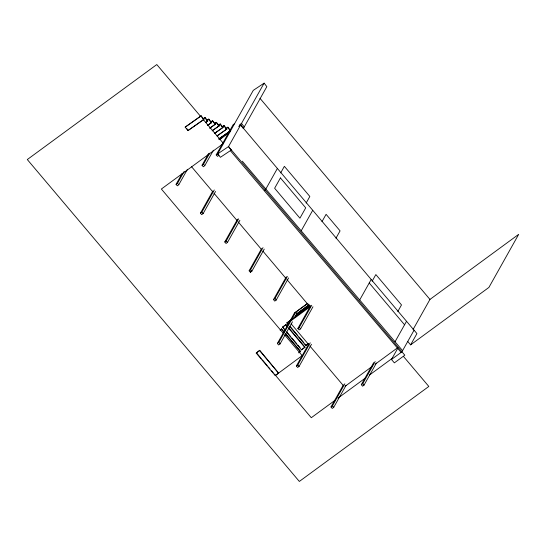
<?xml version="1.0" encoding="UTF-8"?>
<svg xmlns="http://www.w3.org/2000/svg" width="546" height="546" viewBox="0 0 546 546"><rect width="100%" height="100%" fill="white"/><g stroke="black" fill="none" stroke-linecap="round" stroke-linejoin="round"><path stroke-width="0.82" d="M185.169 127.129L201.181 115.827L203.788 119.594L187.954 130.59L185.169 127.129L201.181 115.827M187.954 130.59L203.965 119.281M203.44 118.721L204.996 117.451L207.78 120.905L205.542 122.652M207.255 120.338L208.811 119.076L211.595 122.529L207.978 125.232M187.462 169.28L178.781 184.739L177.32 185.817L176.065 184.33L182.262 173.287M176.065 184.33L177.525 183.258L184.138 171.478M211.07 121.963L212.619 120.7L215.411 124.154L209.725 128.29M214.885 123.587L216.434 122.324L219.226 125.778L212.169 130.869M218.7 125.211L220.25 123.949L223.041 127.402L214.605 133.449M222.515 126.836L224.065 125.573L226.856 129.027L217.042 136.029M213.438 150.218L204.764 165.684L203.303 166.755L202.047 165.267L208.654 153.487M202.047 165.267L203.508 164.196L209.705 153.153M219.635 139.175L220.461 137.708M226.331 128.46L227.88 127.191L230.671 130.651L219.076 139.155M238.677 126.419L240.636 124.979L243.359 128.481L266.837 86.643L264.114 83.149L253.276 90.363L217.677 153.801L218.932 155.289L217.465 156.361L216.209 154.88L233.149 124.693L234.616 123.621M264.114 83.149L228.515 146.587L216.209 154.88M215.534 191.475L203.139 213.561L201.679 214.639L200.423 213.152L212.817 191.066M200.423 213.152L201.883 212.08L214.278 189.994M239.892 220.297L227.498 242.39L226.037 243.461L224.781 241.974L237.592 219.151M224.781 241.974L226.242 240.902L238.636 218.816M264.428 190.684L265.26 190.069L277.382 168.461M280.678 172.911L284.37 166.325L309.841 196.464L306.149 203.051M264.25 249.126L251.856 271.212L250.396 272.283L249.14 270.796L261.534 248.71M249.14 270.796L250.6 269.724L262.995 247.638M250.396 272.283L251.221 270.809M301.235 230.746L312.721 210.278M288.609 277.948L276.215 300.034L274.754 301.105L273.498 299.624L286.309 276.802M273.498 299.624L274.959 298.546L287.36 276.46M321.976 221.649L326.092 214.319L340.083 230.869L335.967 238.199M256.224 353.085L259.746 350.32L278.583 373.13L275.239 375.58L256.224 353.085L259.746 350.32M280.098 330.187L281.613 328.89L284.329 332.105M285.183 330.583L282.637 327.061L285.988 324.604L287.612 326.535M282.466 327.368L285.988 324.604M287.926 324.372L287.012 322.775L310.169 305.787M292.479 321.799L280.084 343.891L278.624 344.963L277.368 343.475L294.478 312.981L307.459 303.46M277.368 343.475L278.829 342.403L295.768 312.216L297.024 313.704L295.372 316.646M312.974 306.77L300.573 328.856L299.112 329.927L297.857 328.446L310.558 305.808M297.857 328.446L299.324 327.368L311.718 305.282M275.239 375.58L302.177 355.637L284.575 334.807M299.112 352.682L300.628 351.392L285.415 333.394M286.268 331.872L301.481 349.87L305.002 347.106L288.704 327.818M301.481 349.87L305.002 347.106M289.557 326.296L305.856 345.584L308.033 343.803M311.493 344.301L299.099 366.386L297.631 367.458L296.376 365.977L308.77 343.891M296.376 365.977L297.843 364.899L310.237 342.813M359.712 299.938L371.198 279.47M372.154 281.163L375.853 274.57L401.501 304.927L397.802 311.513M346.109 385.264L333.715 407.35L332.255 408.422L330.999 406.941L343.393 384.855M330.999 406.941L332.459 405.862L344.854 383.777M376.433 363.022L364.039 385.107L362.571 386.179L361.315 384.698L373.71 362.612M361.315 384.698L362.783 383.62L375.177 361.534M395.045 341.748L406.531 321.28M401.105 352.416L230.405 150.703L231.238 150.082L228.515 146.587L404.811 355.2L394.355 362.865L391.489 359.473L397.952 347.945M413.069 329.518L429.955 299.426L518.7 234.33L488.902 287.428L410.612 344.86L407.739 341.462M414.066 330.194L401.938 351.801L391.489 359.473M410.612 344.86L416.932 333.592L240.636 124.979M239.544 124.87L241.503 123.43L244.233 126.925M219.567 139.708L229.798 132.2M264.421 190.684L265.26 190.069M294.301 313.295L307.964 303.269M296.417 313.964L308.77 304.907M296.048 314.421L309.282 304.709M295.884 315.636L309.568 305.596M294.792 316.864L309.166 306.32M286.841 323.089L290.185 320.632M289.489 321.874L309.978 306.838L286.937 279.572M280.275 329.873L281.613 328.89M305.856 345.584L308.531 343.618M298.621 352.859L300.628 351.392M345.058 386.315L372.358 366.291M375.088 364.291L397.611 347.768M335.217 400.17L311.288 417.717L274.331 373.983M337.947 398.164L365.294 378.105M369.396 375.095L392.635 358.046M202.928 118.885L204.996 117.451M206.743 120.509L208.811 119.076M205.712 122.338L207.78 120.905M210.558 122.133L212.619 120.7M207.466 125.396L211.595 122.529M214.373 123.758L216.434 122.324M209.903 127.976L215.411 124.154M218.188 125.382L220.25 123.949M212.339 130.555L219.226 125.778M222.004 127.006L224.065 125.573M214.776 133.135L223.041 127.402M225.819 128.631L227.88 127.191M217.212 135.715L226.856 129.027M218.966 138.773L230.671 130.651M218.789 139.087L230.494 130.958L227.709 127.505M231.238 150.082L220.4 157.303L217.677 153.801M242.301 161.2L402.579 350.662M259.998 98.321L429.955 299.426M369.226 282.985L404.559 324.795M220.659 137.36L221.198 137.995M200.519 116.298L156.791 64.558L27.3 159.548L299.338 481.442L428.828 386.452L403.405 356.367M203.249 119.533L223.478 143.468L161.37 189.025L283.476 333.51M203.508 164.196L204.764 165.684M191.482 166.619L212.879 191.939M213.971 193.236L237.012 220.502M238.111 221.799L261.152 249.065M262.797 251.01L285.845 278.276M362.783 383.62L364.039 385.107M177.525 183.258L178.781 184.739M201.883 212.08L203.139 213.561M226.242 240.902L227.498 242.39M250.6 269.724L251.856 271.212M274.959 298.546L276.215 300.034M299.324 327.368L300.573 328.856M291.134 323.819L308.702 344.601M309.8 345.905L343.277 385.517M287.012 322.775L288.097 324.058M290.274 326.631L297.877 335.633M298.962 336.916L303.856 342.704M304.941 343.987L306.026 345.27M285.811 324.918L287.442 326.842M288.527 328.132L304.825 347.413M282.637 327.061L284.814 329.634M286.984 332.2L290.786 336.705M291.878 337.988L296.765 343.775M297.85 345.058L300.027 347.631M281.436 329.204L284.152 332.418M285.244 333.702L300.45 351.699M278.829 342.403L280.084 343.891M297.843 364.899L299.099 366.386M332.459 405.862L333.715 407.35M259.575 350.628L278.583 373.13M256.402 352.771L261.288 358.558M262.373 359.841L267.267 365.629M268.352 366.912L269.983 368.843M271.615 370.775L273.239 372.7M223.894 125.88L226.679 129.334M220.079 124.256L222.864 127.709M216.264 122.632L219.048 126.085M212.449 121.007L215.233 124.461M208.633 119.383L211.418 122.843M204.818 117.759L207.603 121.219M201.003 116.141L203.788 119.594M186.732 128.549L188.131 130.276M280.432 177.921L274.631 188.261L299.925 218.188L305.726 207.849L280.432 177.921"/></g></svg>
